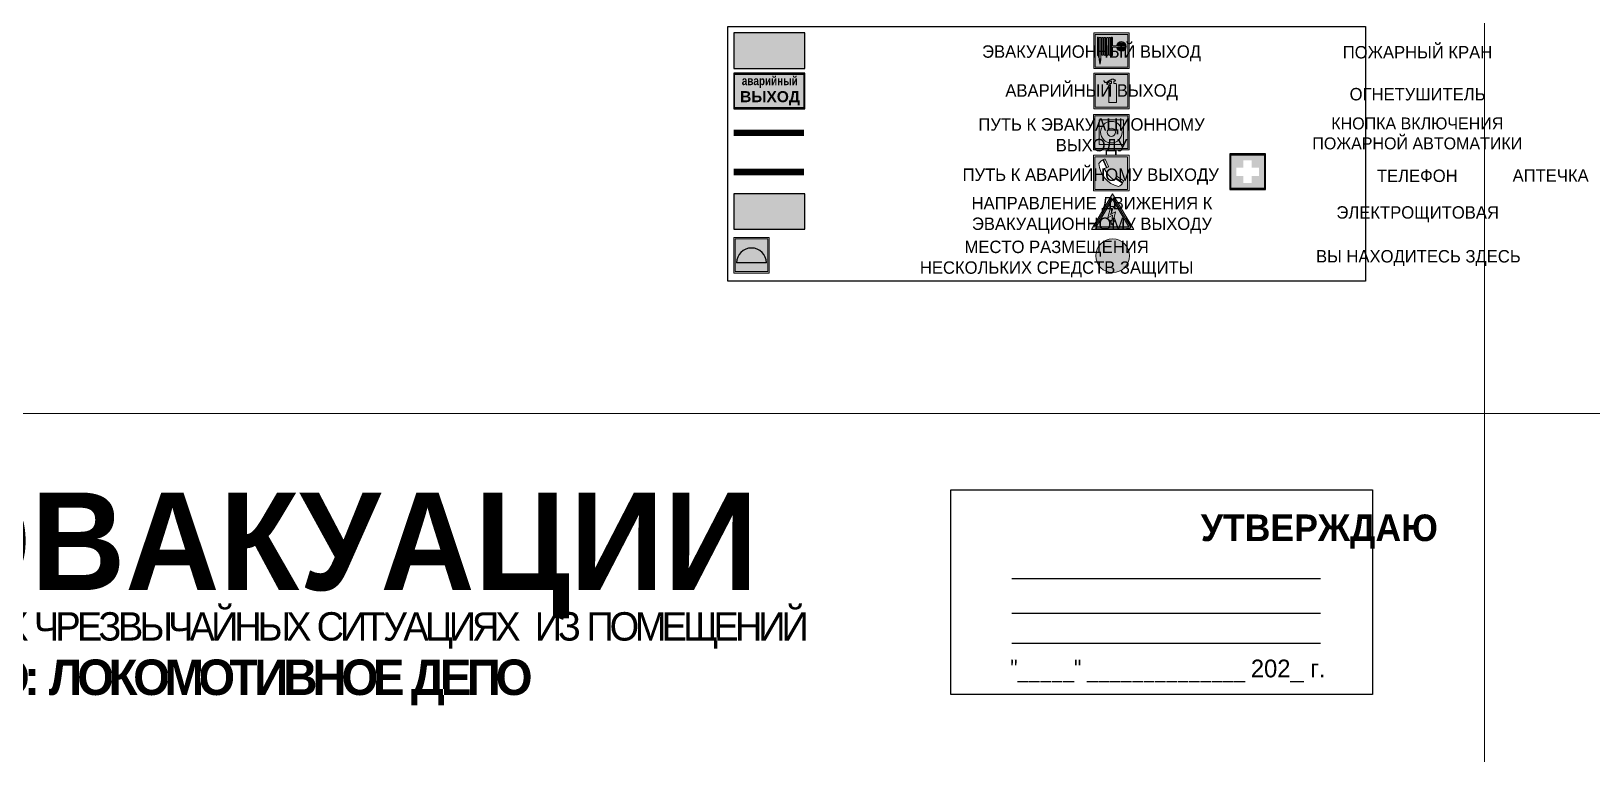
# Model space of a CAD drawing. Header units: millimetres. Extents: x 13114 to 67229, y 22859 to 38520.
# Drawn here: x 27882.1 to 28233.8, y 35478.4 to 35641.3 of the extents above; entities that cross this region are included whole.
import ezdxf

# ---------------------------------------------------------------- set-up
doc = ezdxf.new("R2010")
doc.units = ezdxf.units.MM
doc.linetypes.add('GOST2.303 4', pattern=[7, 5, -2, 0])
doc.layers.add('План_Штампы', color=7, linetype='Continuous')
doc.styles.add('обычный', font='arial.ttf')

# ---------------------------------------------------------------- blocks, each defined once
blk = doc.blocks.new('A$C41C009D9')
at = {"true_color": 0xffffff}
blk.add_hatch(color=7, dxfattribs=at).paths.add_polyline_path([(0, 8), (-16, 8), (-16, 0), (0, 0)])
h = blk.add_hatch(color=126)
h.dxf.hatch_style = 1
h.paths.add_polyline_path([(-15.8, 7.8), (-15.8, 0.2), (-0.2, 0.2), (-0.2, 7.8)])
at = {"color": 126}
for points in [[(-16, 0), (0, 0), (0, 8), (-16, 8)], [(-16, 0), (0, 0), (0, 8), (-16, 8)], [(-15.8, 7.8), (-0.2, 7.8), (-0.2, 0.2), (-15.8, 0.2)]]:
    blk.add_lwpolyline(points, close=True, dxfattribs=at)
at = {"color": 7, "true_color": 0xffffff, "insert": (-15.8, 7.3), "char_height": 2.5, "width": 15.5999, "attachment_point": 1, "style": 'обычный'}
blk.add_mtext('\\pi1.6133;{\\fArial|b1|i0|c204|p34;\\H0.8x;\\W0.8;аварийный\\H1.25x;\\W1;\\P\\pi1.2327;ВЫХОД}', dxfattribs=at)
blk = doc.blocks.new('A$C32E8229D')
at = {"true_color": 0xffffff}
blk.add_hatch(color=7, dxfattribs=at).paths.add_polyline_path([(0, 0), (0, -8), (16, -8), (16, 0)])
h = blk.add_hatch(color=126)
h.paths.add_polyline_path([(0.2, -0.2), (15.8, -0.2), (15.8, -7.8), (0.2, -7.8)])
h.paths.add_polyline_path([(13.49, -2.05), (12.08, -2.05), (11.37, -2.63, 0.162397), (11.29, -2.84), (11.29, -3.63), (10.35, -3.63), (10.35, -4.05), (11.68, -4.05), (11.68, -3.48), (12.26, -4.28), (11.29, -5.1), (11.29, -6.78), (11.85, -6.78), (11.85, -5.44), (12.8, -4.64), (12.8, -5.94), (14.46, -5.94), (14.46, -5.39), (13.45, -5.39), (13.45, -3.97), (12.46, -2.59), (13.15, -2.59), (13.69, -3.34), (14.18, -3)], flags=16)
h.paths.add_polyline_path([(10.74, -1.82, 1), (11.8, -1.82, 1)], flags=16)
h.paths.add_polyline_path([(9.39, -3.59), (5.99, -3.59), (6.56, -3.03), (5.91, -3.03), (5.1, -3.83), (5.91, -4.64), (6.56, -4.64), (5.99, -4.09), (9.39, -4.09)], flags=16)
h.paths.add_polyline_path([(4.29, -1.08), (1.72, -1.08), (1.72, -6.6), (4.29, -6.6)], flags=16)
at = {"color": 126}
blk.add_lwpolyline([(16, -8), (0, -8), (0, 0), (16, 0)], close=True, dxfattribs=at)
blk = doc.blocks.new('A$C54414219')
at = {"true_color": 0xffffff}
h = blk.add_hatch(color=7, dxfattribs=at)
h.paths.add_polyline_path([(2.39, -9.45), (2.39, -18.3), (11.23, -18.3), (11.23, -9.45)], flags=0)
h.paths.add_polyline_path([(10.71, -13.87, -1), (2.92, -13.87, -1)], flags=0)
h.paths.add_polyline_path([(8.3, -13.87, -1), (5.33, -13.87, -1)], flags=0)
h.paths.add_polyline_path([(0.41, -7.47), (0.41, -20.27), (13.21, -20.27), (13.21, -7.47)])
h.paths.add_polyline_path([(0.92, -19.77), (12.71, -19.77), (12.71, -7.98), (0.92, -7.98)], flags=16)
h.paths.add_polyline_path([(11.23, -9.45), (11.23, -18.3), (2.39, -18.3), (2.39, -9.45)], flags=0)
at = {"lineweight": 5}
h = blk.add_hatch(color=242, dxfattribs=at)
h.paths.add_polyline_path([(12.71, -7.98), (0.92, -7.98), (0.92, -19.77), (12.71, -19.77)])
h.paths.add_polyline_path([(11.23, -18.3), (2.39, -18.3), (2.39, -9.45), (11.23, -9.45)], flags=16)
h.paths.add_polyline_path([(10.71, -13.87, -1), (2.92, -13.87, -1)], flags=0)
h.paths.add_polyline_path([(8.3, -13.87, -1), (5.33, -13.87, -1)], flags=0)
at = {"true_color": 0xffffff}
h = blk.add_hatch(color=7, dxfattribs=at)
h.paths.add_polyline_path([(2.39, -9.45), (2.39, -18.3), (11.23, -18.3), (11.23, -9.45)])
h.paths.add_polyline_path([(10.71, -13.87, -1), (2.92, -13.87, -1)], flags=16)
h.paths.add_polyline_path([(8.3, -13.87, -1), (5.33, -13.87, -1)], flags=0)
at = {"lineweight": 5}
h = blk.add_hatch(color=242, dxfattribs=at)
h.paths.add_polyline_path([(2.92, -13.87, 1), (10.71, -13.87, 1)])
h.paths.add_polyline_path([(8.3, -13.87, -1), (5.33, -13.87, -1)], flags=16)
at = {"color": 242, "lineweight": 5}
for p, q in [((0.41, -20.27), (0.41, -7.47)), ((0.41, -7.47), (13.21, -7.47)), ((0.41, -7.47), (13.21, -7.47)), ((13.21, -20.27), (13.21, -7.47)), ((0.41, -20.27), (13.21, -20.27))]:
    blk.add_line(p, q, dxfattribs=at)
for points in [[(0.92, -7.98), (12.71, -7.98), (12.71, -19.77), (0.92, -19.77)], [(2.39, -9.45), (11.23, -9.45), (11.23, -18.3), (2.39, -18.3)]]:
    blk.add_lwpolyline(points, close=True, dxfattribs=at)
for radius in [3.89, 1.49]:
    blk.add_circle((6.81, -13.87), radius, dxfattribs=at)
blk = doc.blocks.new('A$C7B4425F7')
at = {"true_color": 0xffffff}
blk.add_hatch(color=7, dxfattribs=at).paths.add_polyline_path([(0, 0), (-16, 0), (-16, -8), (0, -8)])
h = blk.add_hatch(color=126)
h.paths.add_polyline_path([(-0.2, -0.2), (-15.8, -0.2), (-15.8, -7.8), (-0.2, -7.8)])
h.paths.add_polyline_path([(-11.76, -2.03), (-11.76, -3.66), (-11.17, -3.66, -0.568275), (-11.17, -6.18), (-12.58, -6.18), (-12.58, -2.03)], flags=16)
h.paths.add_polyline_path([(-13.33, -4.12, -0.495768), (-13.59, -6.18), (-15.03, -6.18), (-15.03, -2.03), (-13.59, -2.03, -0.487973)], flags=16)
h.paths.add_polyline_path([(-10.25, -2.03), (-9.48, -2.03), (-9.48, -6.18), (-10.25, -6.18)], flags=16)
h.paths.add_polyline_path([(-13.84, -3.69), (-14.24, -3.69), (-14.24, -3.03), (-13.9, -3.03, -0.692621)], flags=0)
h.paths.add_polyline_path([(-9.15, -2.03), (-8.4, -2.03), (-8.04, -3.07), (-7.68, -2.03), (-6.93, -2.03), (-7.64, -4.1), (-6.93, -6.18), (-7.68, -6.18), (-8.04, -5.14), (-8.4, -6.18), (-9.15, -6.18), (-8.44, -4.1)], flags=16)
h.paths.add_polyline_path([(-11.76, -4.46), (-11.42, -4.46, -0.692621), (-11.36, -5.12), (-11.76, -5.12)], flags=0)
h.paths.add_polyline_path([(-13.9, -5.2), (-14.24, -5.2), (-14.24, -4.55), (-13.84, -4.55, -0.708038)], flags=0)
edge = h.paths.add_edge_path(flags=16)
edge.add_ellipse((-5.51, -4.08), major_axis=(0, 2.05), ratio=0.586184, start_angle=0, end_angle=360)
edge = h.paths.add_edge_path(flags=0)
edge.add_ellipse((-5.51, -4.08), major_axis=(0, 1.14), ratio=0.454828, start_angle=0, end_angle=360)
h.paths.add_polyline_path([(-4.13, -4.96, 0.377264), (-3.48, -4.52, 0.0555), (-3.16, -2.03), (-1.66, -2.03), (-1.66, -4.96), (-0.96, -4.96), (-0.96, -7.01), (-1.75, -7.01), (-1.75, -6.18), (-3.3, -6.18), (-3.3, -7.02), (-4.13, -7.02)], flags=16)
h.paths.add_polyline_path([(-2.73, -2.91), (-2.28, -2.91), (-2.28, -4.96), (-3.05, -4.96, 0.079136)], flags=0)
at = {"color": 126}
blk.add_lwpolyline([(-16, -8), (0, -8), (0, 0), (-16, 0)], close=True, dxfattribs=at)
blk = doc.blocks.new('A$C37112FD5')
at = {"true_color": 0xf5f5ff}
h = blk.add_hatch(color=7, dxfattribs=at)
h.dxf.hatch_style = 1
h.paths.add_polyline_path([(12.8, -7.4), (0, -7.4), (0, -20.2), (12.8, -20.2)])
h.paths.add_polyline_path([(12.29, -7.91), (12.29, -19.69), (0.51, -19.69), (0.51, -7.91)], flags=16)
h.paths.add_polyline_path([(4.98, -9.04, -0.42597), (5.17, -9.22), (5.17, -12.25), (5.17, -15.29, -0.432244), (4.98, -15.47), (4.83, -15.47, -0.42597), (4.64, -15.29), (4.64, -12.25), (4.64, -9.22, -0.432244), (4.83, -9.04)], flags=0)
h.paths.add_polyline_path([(4.28, -9.22), (4.28, -12.25), (4.28, -15.29, -0.432244), (4.09, -15.47), (3.94, -15.47, -0.42597), (3.75, -15.29), (3.75, -12.25), (3.75, -9.22, -0.432244), (3.94, -9.04), (4.09, -9.04, -0.42597)], flags=0)
h.paths.add_polyline_path([(5.72, -9.04), (5.87, -9.04, -0.42597), (6.06, -9.22), (6.06, -12.25), (6.06, -15.29, -0.432244), (5.87, -15.47), (5.72, -15.47, -0.42597), (5.53, -15.29), (5.53, -12.25), (5.53, -9.22, -0.432244)], flags=0)
h.paths.add_polyline_path([(6.42, -8.9), (6.5, -8.9, -0.42597), (6.69, -9.08), (6.69, -12.03), (8.21, -12.03, -15.824349), (8.21, -12.47), (6.69, -12.47), (6.69, -15.42, -0.432244), (6.5, -15.6), (6.42, -15.6)], flags=0)
h.paths.add_polyline_path([(3.39, -9.22), (3.39, -12.25), (3.39, -15.29, -0.432244), (3.2, -15.47), (3.05, -15.47, -0.42597), (2.85, -15.29), (2.85, -12.25), (2.85, -9.22, -0.432244), (3.05, -9.04), (3.2, -9.04, -0.42597)], flags=0)
h.paths.add_polyline_path([(2.5, -9.22), (2.5, -16.71), (1.96, -16.71), (1.96, -9.22, -0.432244), (2.15, -9.04), (2.31, -9.04, -0.42597)], flags=0)
h.paths.add_polyline_path([(1.61, -8.9), (1.61, -15.6), (1.57, -15.6, -0.42597), (1.37, -15.42), (1.37, -12.03), (1.37, -9.09, -0.432244), (1.57, -8.9)], flags=0)
h.paths.add_polyline_path([(9.76, -10.81), (9.76, -12.03), (8.49, -12.03, -0.336371)], flags=0)
h.paths.add_polyline_path([(8.49, -12.47), (9.76, -12.47), (9.76, -13.7, -0.336371)], flags=0)
h.paths.add_polyline_path([(10.11, -10.81, -0.336371), (11.38, -12.03), (10.11, -12.03)], flags=0)
h.paths.add_polyline_path([(10.11, -12.47), (11.38, -12.47, -0.336371), (10.11, -13.7)], flags=0)
h.paths.add_polyline_path([(2.5, -16.84), (2.5, -17.05), (1.97, -17.05), (1.97, -16.84)], flags=0)
h.paths.add_polyline_path([(2.5, -17.24, -0.033778), (2.24, -18.6, -0.033778), (1.97, -17.24)], flags=0)
h = blk.add_hatch(color=242)
h.dxf.hatch_style = 1
h.paths.add_polyline_path([(12.29, -7.91), (0.51, -7.91), (0.51, -19.69), (12.29, -19.69)])
h.paths.add_polyline_path([(6.42, -15.6), (6.42, -8.9), (6.5, -8.9, -0.42597), (6.69, -9.08), (6.69, -12.03), (8.21, -12.03, -15.824349), (8.21, -12.47), (6.69, -12.47), (6.69, -15.42, -0.432244), (6.5, -15.6)], flags=16)
h.paths.add_polyline_path([(5.87, -15.47), (5.72, -15.47, -0.42597), (5.53, -15.29), (5.53, -12.25), (5.53, -9.22, -0.432244), (5.72, -9.04), (5.87, -9.04, -0.42597), (6.06, -9.22), (6.06, -12.25), (6.06, -15.29, -0.432244)], flags=16)
h.paths.add_polyline_path([(4.98, -15.47), (4.83, -15.47, -0.42597), (4.64, -15.29), (4.64, -12.25), (4.64, -9.22, -0.432244), (4.83, -9.04), (4.98, -9.04, -0.42597), (5.17, -9.22), (5.17, -12.25), (5.17, -15.29, -0.432244)], flags=16)
h.paths.add_polyline_path([(4.09, -15.47), (3.94, -15.47, -0.42597), (3.75, -15.29), (3.75, -12.25), (3.75, -9.22, -0.432244), (3.94, -9.04), (4.09, -9.04, -0.42597), (4.28, -9.22), (4.28, -12.25), (4.28, -15.29, -0.432244)], flags=16)
h.paths.add_polyline_path([(3.2, -15.47), (3.05, -15.47, -0.42597), (2.85, -15.29), (2.85, -12.25), (2.85, -9.22, -0.432244), (3.05, -9.04), (3.2, -9.04, -0.42597), (3.39, -9.22), (3.39, -12.25), (3.39, -15.29, -0.432244)], flags=16)
h.paths.add_polyline_path([(2.5, -17.05), (1.97, -17.05), (1.97, -16.84), (2.5, -16.84)], flags=16)
h.paths.add_polyline_path([(2.5, -17.24, -0.033778), (2.24, -18.6, -0.033778), (1.97, -17.24)], flags=16)
h.paths.add_polyline_path([(2.5, -16.71), (1.96, -16.71), (1.96, -9.22, -0.432244), (2.15, -9.04), (2.31, -9.04, -0.42597), (2.5, -9.22)], flags=16)
h.paths.add_polyline_path([(1.61, -15.6), (1.57, -15.6, -0.42597), (1.37, -15.42), (1.37, -12.03), (1.37, -9.09, -0.432244), (1.57, -8.9), (1.61, -8.9)], flags=16)
h.paths.add_polyline_path([(8.49, -12.47), (9.76, -12.47), (9.76, -13.7, -0.336371)], flags=0)
h.paths.add_polyline_path([(10.11, -13.7), (10.11, -12.47), (11.38, -12.47, -0.336371)], flags=0)
h.paths.add_polyline_path([(8.49, -12.03, -0.336371), (9.76, -10.81), (9.76, -12.03)], flags=0)
h.paths.add_polyline_path([(10.11, -12.03), (10.11, -10.81, -0.336371), (11.38, -12.03)], flags=0)
h = blk.add_hatch(color=7, dxfattribs=at)
h.dxf.hatch_style = 1
h.paths.add_polyline_path([(1.61, -8.9), (1.57, -8.9, 0.432244), (1.37, -9.09), (1.37, -12.03), (1.37, -15.42, 0.42597), (1.57, -15.6), (1.61, -15.6)])
h.paths.add_polyline_path([(2.5, -9.22, 0.42597), (2.31, -9.04), (2.15, -9.04, 0.432244), (1.96, -9.22), (1.96, -16.71), (2.5, -16.71)])
h.paths.add_polyline_path([(2.5, -16.84), (1.97, -16.84), (1.97, -17.05), (2.5, -17.05)])
h.paths.add_polyline_path([(2.5, -17.24), (1.97, -17.24, 0.033778), (2.24, -18.6, 0.033778)])
h.paths.add_polyline_path([(3.39, -12.25), (3.39, -9.22, 0.42597), (3.2, -9.04), (3.05, -9.04, 0.432244), (2.85, -9.22), (2.85, -12.25), (2.85, -15.29, 0.42597), (3.05, -15.47), (3.2, -15.47, 0.432244), (3.39, -15.29)])
h.paths.add_polyline_path([(4.28, -12.25), (4.28, -9.22, 0.42597), (4.09, -9.04), (3.94, -9.04, 0.432244), (3.75, -9.22), (3.75, -12.25), (3.75, -15.29, 0.42597), (3.94, -15.47), (4.09, -15.47, 0.432244), (4.28, -15.29)])
h.paths.add_polyline_path([(5.17, -12.25), (5.17, -9.22, 0.42597), (4.98, -9.04), (4.83, -9.04, 0.432244), (4.64, -9.22), (4.64, -12.25), (4.64, -15.29, 0.42597), (4.83, -15.47), (4.98, -15.47, 0.432244), (5.17, -15.29)])
h.paths.add_polyline_path([(6.06, -12.25), (6.06, -9.22, 0.42597), (5.87, -9.04), (5.72, -9.04, 0.432244), (5.53, -9.22), (5.53, -12.25), (5.53, -15.29, 0.42597), (5.72, -15.47), (5.87, -15.47, 0.432244), (6.06, -15.29)])
h.paths.add_polyline_path([(6.69, -12.47), (8.21, -12.47, 15.824349), (8.21, -12.03), (6.69, -12.03), (6.69, -9.08, 0.42597), (6.5, -8.9), (6.42, -8.9), (6.42, -15.6), (6.5, -15.6, 0.432244), (6.69, -15.42)])
h.paths.add_polyline_path([(8.49, -12.47), (9.76, -12.47), (9.76, -13.7, -0.336371)], flags=16)
h.paths.add_polyline_path([(8.49, -12.03, -0.336371), (9.76, -10.81), (9.76, -12.03)], flags=16)
h.paths.add_polyline_path([(10.11, -12.47), (11.38, -12.47, -0.336371), (10.11, -13.7)], flags=16)
h.paths.add_polyline_path([(10.11, -12.03), (10.11, -10.81, -0.336371), (11.38, -12.03)], flags=16)
h = blk.add_hatch(color=242)
h.dxf.hatch_style = 1
h.paths.add_polyline_path([(9.76, -10.81, 0.336371), (8.49, -12.03), (9.76, -12.03)])
h.paths.add_polyline_path([(10.11, -10.81), (10.11, -12.03), (11.38, -12.03, 0.336371)])
h.paths.add_polyline_path([(11.38, -12.47), (10.11, -12.47), (10.11, -13.7, 0.336371)])
h.paths.add_polyline_path([(9.76, -12.47), (8.49, -12.47, 0.336371), (9.76, -13.7)])
at = {"color": 242, "lineweight": 5}
for p, q in [((0, -20.2), (0, -7.4)), ((0, -7.4), (12.8, -7.4)), ((1.37, -12.03), (1.37, -9.08)), ((1.57, -8.9), (1.61, -8.9)), ((1.61, -8.9), (1.61, -15.6)), ((1.96, -16.71), (1.96, -9.22)), ((2.15, -9.04), (2.31, -9.04)), ((2.5, -16.71), (2.5, -9.22)), ((2.85, -12.25), (2.85, -9.22)), ((3.05, -9.04), (3.2, -9.04)), ((3.39, -12.25), (3.39, -9.22)), ((3.75, -12.25), (3.75, -9.22)), ((3.94, -9.04), (4.09, -9.04)), ((4.28, -12.25), (4.28, -9.22)), ((4.64, -12.25), (4.64, -9.22)), ((4.83, -9.04), (4.98, -9.04)), ((5.17, -12.25), (5.17, -9.22)), ((5.53, -12.25), (5.53, -9.22)), ((5.72, -9.04), (5.87, -9.04)), ((6.06, -12.25), (6.06, -9.22)), ((6.42, -8.9), (6.42, -15.6)), ((6.5, -8.9), (6.42, -8.9)), ((6.69, -12.03), (6.69, -9.08)), ((9.76, -10.81), (9.76, -12.03)), ((10.11, -10.81), (10.11, -12.03)), ((12.8, -20.2), (12.8, -7.4)), ((1.37, -12.03), (1.37, -15.42)), ((1.57, -15.6), (1.61, -15.6)), ((1.96, -16.71), (2.5, -16.71)), ((1.97, -16.84), (2.5, -16.84)), ((1.97, -17.05), (1.97, -16.84)), ((2.5, -16.84), (2.5, -17.05)), ((2.85, -12.25), (2.85, -15.29)), ((3.05, -15.47), (3.2, -15.47)), ((3.39, -12.25), (3.39, -15.29)), ((3.75, -12.25), (3.75, -15.29)), ((3.94, -15.47), (4.09, -15.47)), ((4.28, -12.25), (4.28, -15.29)), ((4.64, -12.25), (4.64, -15.29)), ((4.83, -15.47), (4.98, -15.47)), ((5.17, -12.25), (5.17, -15.29)), ((5.53, -12.25), (5.53, -15.29)), ((5.72, -15.47), (5.87, -15.47)), ((6.06, -12.25), (6.06, -15.29)), ((6.42, -15.6), (6.5, -15.6)), ((8.21, -12.03), (6.69, -12.03)), ((8.21, -12.47), (6.69, -12.47)), ((6.69, -12.47), (6.69, -15.42)), ((9.76, -12.03), (8.49, -12.03)), ((9.76, -12.47), (8.49, -12.47)), ((9.76, -12.47), (9.76, -13.7)), ((11.38, -12.03), (10.11, -12.03)), ((11.38, -12.47), (10.11, -12.47)), ((10.11, -12.47), (10.11, -13.7)), ((0, -20.2), (12.8, -20.2)), ((2.5, -17.05), (1.97, -17.05)), ((1.97, -17.24), (2.5, -17.24))]:
    blk.add_line(p, q, dxfattribs=at)
blk.add_lwpolyline([(0.51, -7.91), (12.29, -7.91), (12.29, -19.69), (0.51, -19.69)], close=True, dxfattribs=at)
for centre, radius, start, end in [((1.56, -9.09), 0.182, 87.1027, 180.6071), ((2.15, -9.22), 0.182, 87.1027, 180.6071), ((2.32, -9.22), 0.182, 359.3929, 92.8973), ((3.04, -9.22), 0.182, 87.1027, 180.6071), ((3.21, -9.22), 0.182, 359.3929, 92.8973), ((3.93, -9.22), 0.182, 87.1027, 180.6071), ((4.1, -9.22), 0.182, 359.3929, 92.8973), ((4.82, -9.22), 0.182, 87.1027, 180.6071), ((4.99, -9.22), 0.182, 359.3929, 92.8973), ((5.71, -9.22), 0.182, 87.1027, 180.6071), ((5.88, -9.22), 0.182, 359.3929, 92.8973), ((6.51, -9.09), 0.182, 359.3929, 92.8973), ((9.93, -12.25), 1.74, 187.2319, 172.7681), ((9.93, -12.25), 1.46, 96.9927, 171.3585), ((9.93, -12.25), 1.46, 8.6415, 83.0073), ((1.56, -15.42), 0.182, 179.3929, 272.8973), ((3.04, -15.29), 0.182, 179.3929, 272.8973), ((3.21, -15.29), 0.182, 267.1027, 0.6071), ((3.93, -15.29), 0.182, 179.3929, 272.8973), ((4.1, -15.29), 0.182, 267.1027, 0.6071), ((4.82, -15.29), 0.182, 179.3929, 272.8973), ((4.99, -15.29), 0.182, 267.1027, 0.6071), ((5.71, -15.29), 0.182, 179.3929, 272.8973), ((5.88, -15.29), 0.182, 267.1027, 0.6071), ((6.51, -15.42), 0.182, 267.1027, 0.6071), ((9.93, -12.25), 1.46, 188.6415, 263.0073), ((9.93, -12.25), 1.46, 276.9927, 351.3585), ((12.17, -15.98), 10.27, 187.041, 194.7793), ((-7.7, -15.98), 10.27, 345.2207, 352.959)]:
    blk.add_arc(centre, radius, start, end, dxfattribs=at)
blk = doc.blocks.new('A$C3AD82952')
at = {"true_color": 0xf5f5ff}
h = blk.add_hatch(color=7, dxfattribs=at)
h.dxf.hatch_style = 1
h.paths.add_polyline_path([(8.21, 8.73, 0.414214), (7.89, 9.05), (7.22, 9.05), (7.22, 9.92), (7.59, 9.92, 1), (7.57, 10.36), (7.22, 10.36), (7.22, 10.6), (6.43, 10.6), (6.43, 10.36), (6.01, 10.36), (4.74, 9.59), (4.74, 8.69), (4.98, 8.73), (4.98, 9.26), (6.12, 9.91), (6.43, 9.91), (6.43, 9.05), (5.76, 9.05, 0.414214), (5.44, 8.73), (5.44, 2.2), (8.21, 2.2)], flags=0)
h.paths.add_polyline_path([(12.8, 12.8), (0, 12.8), (0, 0), (12.8, 0)])
h.paths.add_polyline_path([(0.51, 12.29), (12.29, 12.29), (12.29, 0.51), (0.51, 0.51)], flags=16)
h.paths.add_polyline_path([(4.74, 9.59), (6.01, 10.36), (6.43, 10.36), (6.43, 10.6), (7.22, 10.6), (7.22, 10.36), (7.59, 10.36, -0.94586), (7.59, 9.92), (7.22, 9.92), (7.22, 9.05), (7.89, 9.05, -0.414214), (8.21, 8.73), (8.21, 2.2), (5.44, 2.2), (5.44, 8.73, -0.414214), (5.76, 9.05), (6.43, 9.05), (6.43, 9.91), (6.12, 9.91), (4.98, 9.26), (4.98, 8.73), (4.74, 8.69)], flags=0)
h = blk.add_hatch(color=242)
h.dxf.hatch_style = 1
h.paths.add_polyline_path([(12.29, 12.29), (0.51, 12.29), (0.51, 0.51), (12.29, 0.51)])
h.paths.add_polyline_path([(4.74, 8.69), (4.74, 9.59), (6.01, 10.36), (6.43, 10.36), (6.43, 10.6), (7.22, 10.6), (7.22, 10.36), (7.59, 10.36, -0.94586), (7.59, 9.92), (7.22, 9.92), (7.22, 9.05), (7.89, 9.05, -0.414214), (8.21, 8.73), (8.21, 2.2), (5.44, 2.2), (5.44, 8.73, -0.414214), (5.76, 9.05), (6.43, 9.05), (6.43, 9.91), (6.12, 9.91), (4.98, 9.26), (4.98, 8.73)], flags=16)
h = blk.add_hatch(color=7, dxfattribs=at)
h.dxf.hatch_style = 1
h.paths.add_polyline_path([(8.21, 8.73, 0.414214), (7.89, 9.05), (7.22, 9.05), (7.22, 9.92), (7.59, 9.92, 1), (7.57, 10.36), (7.22, 10.36), (7.22, 10.6), (6.43, 10.6), (6.43, 10.36), (6.01, 10.36), (4.74, 9.59), (4.74, 8.69), (4.98, 8.73), (4.98, 9.26), (6.12, 9.91), (6.43, 9.91), (6.43, 9.05), (5.76, 9.05, 0.414214), (5.44, 8.73), (5.44, 2.2), (8.21, 2.2)])
at = {"color": 242, "lineweight": 5}
for p, q in [((0, 0), (0, 12.8)), ((0, 12.8), (12.8, 12.8)), ((12.8, 0), (12.8, 12.8)), ((6.01, 10.36), (4.74, 9.59)), ((4.74, 9.59), (4.74, 8.69)), ((4.74, 8.69), (4.98, 8.73)), ((4.98, 9.26), (6.12, 9.91)), ((4.98, 8.73), (4.98, 9.26)), ((5.44, 2.2), (5.44, 8.73)), ((5.76, 9.05), (6.43, 9.05)), ((6.01, 10.36), (6.43, 10.36)), ((6.12, 9.91), (6.43, 9.91)), ((7.22, 10.6), (6.43, 10.6)), ((6.43, 10.6), (6.43, 10.36)), ((6.43, 9.91), (6.43, 9.05)), ((7.22, 10.36), (7.22, 10.6)), ((7.59, 10.36), (7.22, 10.36)), ((7.22, 9.05), (7.22, 9.92)), ((7.59, 9.92), (7.22, 9.92)), ((7.89, 9.05), (7.22, 9.05)), ((8.21, 2.2), (8.21, 8.73)), ((0, 0), (12.8, 0)), ((5.44, 2.2), (8.21, 2.2))]:
    blk.add_line(p, q, dxfattribs=at)
blk.add_lwpolyline([(0.51, 12.29), (12.29, 12.29), (12.29, 0.51), (0.51, 0.51)], close=True, dxfattribs=at)
for centre, radius, start, end in [((5.76, 8.73), 0.32, 90, 180), ((7.58, 10.14), 0.223, 273.1875, 86.8125), ((7.89, 8.73), 0.32, 0, 90)]:
    blk.add_arc(centre, radius, start, end, dxfattribs=at)
blk = doc.blocks.new('A$C7B8C2D5B')
at = {"lineweight": 0}
h = blk.add_hatch(color=5, dxfattribs=at)
h.dxf.hatch_style = 1
h.paths.add_polyline_path([(1.4, -3.02, 1), (-2.11, -3.02, 1)])
at = {"color": 5, "lineweight": 0}
blk.add_circle((-0.36, -3.02), 1.75, dxfattribs=at)
blk = doc.blocks.new('A$C3E6D3DDE')
at = {"lineweight": 5}
h = blk.add_hatch(color=40, dxfattribs=at)
h.paths.add_polyline_path([(24.1, 1.45), (16.46, -11.35), (31.74, -11.35)])
h.paths.add_polyline_path([(24.09, -0.46), (30.03, -10.41), (18.14, -10.41)], flags=16)
h.paths.add_polyline_path([(24.54, -3.08), (23.41, -6.02), (25.13, -5.01), (24.33, -8.5), (24.82, -8.27), (23.79, -9.86), (23.4, -8.04), (23.8, -8.43), (24.04, -6.29), (22.39, -7.25), (23.44, -3.08)], flags=0)
h = blk.add_hatch(color=256, dxfattribs=at)
h.paths.add_polyline_path([(24.37, 0.03, 0.567511), (23.82, 0.03), (17.59, -10.4, 0.582454), (17.86, -10.88), (30.32, -10.88, 0.582149), (30.6, -10.4)])
h.paths.add_polyline_path([(24.09, -0.46), (18.14, -10.41), (30.03, -10.41)], flags=16)
h.paths.add_polyline_path([(24.54, -3.08), (23.41, -6.02), (25.13, -5.01), (24.33, -8.5), (24.82, -8.27), (23.79, -9.86), (23.4, -8.04), (23.8, -8.43), (24.04, -6.29), (22.39, -7.25), (23.44, -3.08)], flags=0)
h = blk.add_hatch(color=40, dxfattribs=at)
h.paths.add_polyline_path([(24.09, -0.46), (18.14, -10.41), (30.03, -10.41)])
h.paths.add_polyline_path([(24.82, -8.27), (23.79, -9.86), (23.4, -8.04), (23.8, -8.43), (24.04, -6.29), (22.39, -7.25), (23.44, -3.08), (24.54, -3.08), (23.41, -6.02), (25.13, -5.01), (24.33, -8.5)], flags=16)
at = {"color": 40, "lineweight": 5}
for p, q in [((16.46, -11.35), (24.1, 1.45)), ((24.1, 1.45), (31.74, -11.35))]:
    blk.add_line(p, q, dxfattribs=at)
at = {"lineweight": 5}
for p, q in [((17.59, -10.4), (23.82, 0.03)), ((24.37, 0.03), (30.6, -10.4)), ((18.14, -10.41), (24.09, -0.46)), ((23.44, -3.08), (22.39, -7.25)), ((23.41, -6.02), (24.54, -3.08)), ((25.13, -5.01), (23.41, -6.02)), ((24.54, -3.08), (23.44, -3.08)), ((24.09, -0.46), (30.03, -10.41)), ((24.33, -8.5), (25.13, -5.01)), ((17.86, -10.88), (30.32, -10.88)), ((18.14, -10.41), (30.03, -10.41)), ((22.39, -7.25), (24.04, -6.29)), ((23.8, -8.43), (23.4, -8.04)), ((23.4, -8.04), (23.79, -9.86)), ((23.79, -9.86), (24.82, -8.27)), ((24.04, -6.29), (23.8, -8.43)), ((24.82, -8.27), (24.33, -8.5))]:
    blk.add_line(p, q, dxfattribs=at)
at = {"color": 50, "lineweight": 5}
blk.add_line((31.74, -11.35), (16.46, -11.35), dxfattribs=at)
blk = doc.blocks.new('A$C1E1F2D43')
at = {"true_color": 0xffffff}
blk.add_hatch(color=7, dxfattribs=at).paths.add_polyline_path([(8, 0), (0, 0), (0, -8), (8, -8)])
h = blk.add_hatch(color=242)
h.paths.add_polyline_path([(0.32, -0.32), (0.32, -7.68), (7.68, -7.68), (7.68, -0.32)])
h.paths.add_polyline_path([(7.35, -5.71), (0.65, -5.71, -1)], flags=16)
at = {"color": 242, "lineweight": 5}
for p, q in [((0, 0), (8, 0)), ((0, -8), (0, 0)), ((0, 0), (8, 0)), ((8, -8), (8, 0)), ((0, -8), (8, -8))]:
    blk.add_line(p, q, dxfattribs=at)
at = {"color": 242}
blk.add_line((7.35, -5.71), (0.65, -5.71), dxfattribs=at)
at = {"color": 242, "lineweight": 5}
blk.add_lwpolyline([(0.32, -0.32), (7.68, -0.32), (7.68, -7.68), (0.32, -7.68)], close=True, dxfattribs=at)
at = {"color": 242}
blk.add_arc((4, -5.71), 3.35, 0, 180, dxfattribs=at)
blk = doc.blocks.new('A$C456E1F9C')
at = {"lineweight": 5}
h = blk.add_hatch(color=242, dxfattribs=at)
h.paths.add_polyline_path([(0.51, -1.47), (0.51, -13.26), (12.29, -13.26), (12.29, -1.47)])
h.paths.add_polyline_path([(5.42, -4.95, -0.254479), (4.78, -5.4), (3.52, -2.53, -0.209735), (4.23, -2.4)], flags=16)
h.paths.add_polyline_path([(8.53, -8.6), (10.87, -10.17), (10.54, -10.76), (8.03, -9.13, -0.192251)], flags=16)
h.paths.add_polyline_path([(4.61, -5.49, 0.005518), (3.87, -5.72, 0.128647), (7.49, -10.01, 0.00809), (7.83, -9.33), (10.47, -10.97, -0.16736), (8.99, -12.25, -0.327862), (1.95, -3.95, -0.166952), (3.36, -2.62)], flags=16)
at = {"color": 242, "lineweight": 5}
for p, q in [((0, -13.77), (0, -0.97)), ((12.8, -0.97), (0, -0.97)), ((4.61, -5.49), (3.36, -2.62)), ((3.52, -2.53), (4.78, -5.4)), ((4.23, -2.4), (5.42, -4.95)), ((12.8, -13.77), (12.8, -0.97)), ((7.83, -9.33), (10.47, -10.97)), ((8.03, -9.13), (10.54, -10.76)), ((10.81, -10.12), (8.53, -8.6)), ((10.54, -10.76), (10.8, -10.3)), ((10.8, -10.3), (10.81, -10.12)), ((0, -13.77), (12.8, -13.77))]:
    blk.add_line(p, q, dxfattribs=at)
blk.add_lwpolyline([(0.51, -1.47), (12.29, -1.47), (12.29, -13.26), (0.51, -13.26)], close=True, dxfattribs=at)
for centre, radius, start, end in [((4.59, -5.34), 2.99, 114.2845, 152.1974), ((11.12, -3.31), 9.19, 183.9915, 256.6009), ((4.02, -3.27), 0.891, 76.3284, 123.7092), ((14.98, -39.1), 35.17, 107.1487, 108.4135), ((4.68, -4.59), 0.824, 276.9621, 334.0723), ((13.86, -0.94), 11.08, 205.5536, 234.8762), ((-13.31, 0.8), 23.44, 332.5487, 334.4027), ((8.94, -9.5), 0.989, 114.4092, 157.9388), ((7.87, -9.46), 3, 291.9291, 329.9329)]:
    blk.add_arc(centre, radius, start, end, dxfattribs=at)
blk = doc.blocks.new('A$C18900ED3')
h = blk.add_hatch(color=126)
h.paths.add_polyline_path([(-0.18, -0.18), (-7.02, -0.18), (-7.02, -7.02), (-0.18, -7.02)])
h.paths.add_polyline_path([(-5.89, -4.46), (-5.89, -2.77), (-4.46, -2.77), (-4.46, -1.31), (-2.77, -1.31), (-2.77, -2.77), (-1.33, -2.77), (-1.33, -4.46), (-2.77, -4.46), (-2.77, -5.89), (-4.46, -5.89), (-4.46, -4.46)], flags=16)
at = {"color": 126}
for p, q in [((-7.2, 0), (-7.2, -7.2)), ((0, 0), (-7.2, 0)), ((0, -7.2), (0, 0)), ((-7.02, -7.02), (-7.02, -0.18)), ((-7.02, -0.18), (-0.18, -0.18)), ((-0.18, -0.18), (-0.18, -7.02)), ((-7.2, -7.2), (0, -7.2)), ((-0.18, -7.02), (-7.02, -7.02))]:
    blk.add_line(p, q, dxfattribs=at)

msp = doc.modelspace()

# ---------------------------------------------------------------- linework, layer by layer
at = {"color": 5, "lineweight": 0}
for points in [[(27609.6, 35555.08), (28209.6, 35555.08), (28209.6, 35950.08), (27609.6, 35950.08)], [(28209.6, 35555.08), (28809.6, 35555.08), (28809.6, 35950.08), (28209.6, 35950.08)], [(27609.6, 35160.08), (28209.6, 35160.08), (28209.6, 35555.08), (27609.6, 35555.08)], [(28209.6, 35160.08), (28809.6, 35160.08), (28809.6, 35555.08), (28209.6, 35555.08)]]:
    msp.add_lwpolyline(points, close=True, dxfattribs=at)
for points in [[(28039.01, 35642.3), (28182.78, 35642.3), (28182.78, 35584.9), (28039.01, 35584.9)], [(28089.31, 35537.92), (28184.32, 35537.92), (28184.32, 35491.72), (28089.31, 35491.72)]]:
    msp.add_lwpolyline(points, close=True)
at = {"color": 126, "lineweight": 80, "true_color": 0x008754, "const_width": 1.5}
msp.add_lwpolyline([(28056.18, 35618.36), (28040.38, 35618.36)], dxfattribs=at)
at = {"color": 126, "linetype": 'GOST2.303 4', "lineweight": 80, "true_color": 0x008754, "const_width": 1.5}
msp.add_lwpolyline([(28056.18, 35609.56), (28040.38, 35609.56)], dxfattribs=at)
for points in [[(28103.06, 35517.87), (28172.59, 35517.87)], [(28103.06, 35510.11), (28172.59, 35510.11)], [(28103.06, 35503.33), (28172.59, 35503.33)]]:
    msp.add_lwpolyline(points)

# ---------------------------------------------------------------- block references
for name, p, xscale, yscale, zscale in [('A$C37112FD5', (28121.52, 35645.5), 0.6249984004534781, 0.6249984004534781, 0.6249984004534781), ('A$C3AD82952', (28121.52, 35623.8), 0.625, 0.625, 0.625), ('A$C54414219', (28121.21, 35627.17), 0.625, 0.625, 0.625), ('A$C456E1F9C', (28121.47, 35613.9), 0.625, 0.625, 0.625), ('A$C18900ED3', (28160.2, 35613.62), 1.111111111007631, 1.111111111007631, 1.111111111007631), ('A$C3E6D3DDE', (28110.68, 35603.7), 0.625, 0.625, 0.625), ('A$C7B8C2D5B', (28126.55, 35597.23), 2.177419353276491, 2.177419353276491, 2.177419353276491)]:
    msp.add_blockref(name, p, dxfattribs=dict(xscale=xscale, yscale=yscale, zscale=zscale))
msp.add_blockref('A$C41C009D9', (28056.38, 35623.8))
at = {"color": 1}
msp.add_blockref('A$C1E1F2D43', (28040.38, 35594.76), dxfattribs=at)
at = {"layer": 'План_Штампы'}
msp.add_blockref('A$C7B4425F7', (28056.38, 35640.88), dxfattribs=at)
at = {"layer": 'План_Штампы', "color": 126, "true_color": 0x008754, "xscale": -1}
msp.add_blockref('A$C32E8229D', (28056.38, 35604.61), dxfattribs=at)

# ---------------------------------------------------------------- texts
at = {"lineweight": 0, "style": 'обычный'}
for s, insert, char_height, width, attachment_point in [('\\pi-8.4,l8.4,t8.4;{\\fProxima Nova Rg|b0|i0|c204|p2;ЭВАКУАЦИОННЫЙ ВЫХОД\\H1.6404x; }', (28121.01, 35636.28), 2.8, 126.6484, 5), ('\\pi-8.4,l8.4,t8.4;{\\fProxima Nova Rg|b0|i0|c204|p2;ПОЖАРНЫЙ КРАН\\H1.6404x; }', (28194.47, 35636.51), 2.8, 126.6484, 5), ('\\pi-8.4,l8.4,t8.4;{\\fProxima Nova Rg|b0|i0|c204|p2;АВАРИЙНЫЙ ВЫХОД\\H1.6404x; }', (28121.03, 35627.51), 2.8, 126.6484, 5), ('\\pi-8.4,l8.4,t8.4;{\\fProxima Nova Rg|b0|i0|c204|p2;ОГНЕТУШИТЕЛЬ\\H1.1997x; }', (28194.49, 35627.06), 2.8, 126.6484, 5), ('\\pi-8.4,l8.4,t8.4;{\\fProxima Nova Rg|b0|i0|c204|p2;ПУТЬ К ЭВАКУАЦИОННОМУ \\PВЫХОДУ }', (28121.02, 35617.52), 2.8, 126.6484, 5), ('\\pi-8.1,l8.1,t8.1;{\\fProxima Nova Rg|b0|i0|c204|p2;КНОПКА ВКЛЮЧЕНИЯ\\PПОЖАРНОЙ АВТОМАТИКИ}', (28194.43, 35618.21), 2.7, 126.6484, 5), ('\\pi-8.4,l8.4,t8.4;{\\fProxima Nova Rg|b0|i0|c204|p2;ПУТЬ К АВАРИЙНОМУ ВЫХОДУ \\H1.6404x; }', (28120.82, 35608.52), 2.8, 126.6484, 5), ('\\pi-8.4,l8.4,t8.4;{\\fProxima Nova Rg|b0|i0|c204|p2;ТЕЛЕФОН\\H1.1997x; }', (28194.42, 35608.66), 2.8, 126.6484, 5), ('\\pi-8.4,l8.4,t8.4;{\\fProxima Nova Rg|b0|i0|c204|p2;АПТЕЧКА\\H1.1667x; }', (28224.48, 35608.75), 2.8, 126.6484, 5), ('\\pi-8.4,l8.4,t8.4;{\\fProxima Nova Rg|b0|i0|c204|p2;НАПРАВЛЕНИЕ ДВИЖЕНИЯ К \\PЭВАКУАЦИОННОМУ ВЫХОДУ}', (28121.11, 35599.79), 2.8, 126.6484, 5), ('\\pi-8.4,l8.4,t8.4;{\\fProxima Nova Rg|b0|i0|c204|p2;ЭЛЕКТРОЩИТОВАЯ\\H1.1997x; }', (28194.51, 35600.01), 2.8, 126.6484, 5), ('\\pi-8.4,l8.4,t8.4;{\\fProxima Nova Rg|b0|i0|c204|p2;МЕСТО РАЗМЕЩЕНИЯ \\PНЕСКОЛЬКИХ СРЕДСТВ ЗАЩИТЫ}', (28113.15, 35589.92), 2.8, 126.6484, 5), ('\\pi-8.4,l8.4,t8.4;{\\fProxima Nova Rg|b0|i0|c204|p2;ВЫ НАХОДИТЕСЬ ЗДЕСЬ\\H1.1997x; }', (28194.67, 35590.13), 2.8, 126.6484, 5), ('{\\fProxima Nova Rg|b1|i0|c204|p2;ПЛАН ЭВАКУАЦИИ}', (27768.62, 35537.28), 22, 493.8901, 1), ('\\pi-18,l18,t18;{\\fProxima Nova Rg|b1|i0|c204|p2;УТВЕРЖДАЮ\\H1.1997x; }', (28172.35, 35528.46), 6, 126.6484, 5), ('{\\fArial Narrow|b0|i0|c204|p34;"_____" ______________ \\fProxima Nova Rg|b0|i0|c204|p2;202_ г. }', (28138.22, 35497.04), 4, 78.6503, 5)]:
    msp.add_mtext(s, dxfattribs=dict(at, insert=insert, char_height=char_height, width=width, attachment_point=attachment_point))
at = {"color": 0, "lineweight": 0, "insert": (27918.89, 35510.48), "char_height": 8, "width": 449.2158, "attachment_point": 5, "style": 'обычный'}
msp.add_mtext('{\\fArial Black|b1|i0|c204|p34;\\H2x;\\T0.85;  \\fArial Narrow|b0|i0|c204|p34;\\H0.8x;\\W0.9;\\P\\fProxima Nova Rg|b0|i0|c204|p2;\\H0.5x;\\W1;\\C256;ПРИ ПОЖАРЕ  ИЛИ ДРУГИХ ЧРЕЗВЫЧАЙНЫХ СИТУАЦИЯХ  ИЗ ПОМЕЩЕНИЙ \\fProxima Nova Rg|b1|i0|c204|p2;\\H1.25x;\\PТЦ ЖДО: ЛОКОМОТИВНОЕ ДЕПО}', dxfattribs=at)

doc.saveas('drawing.dxf')
